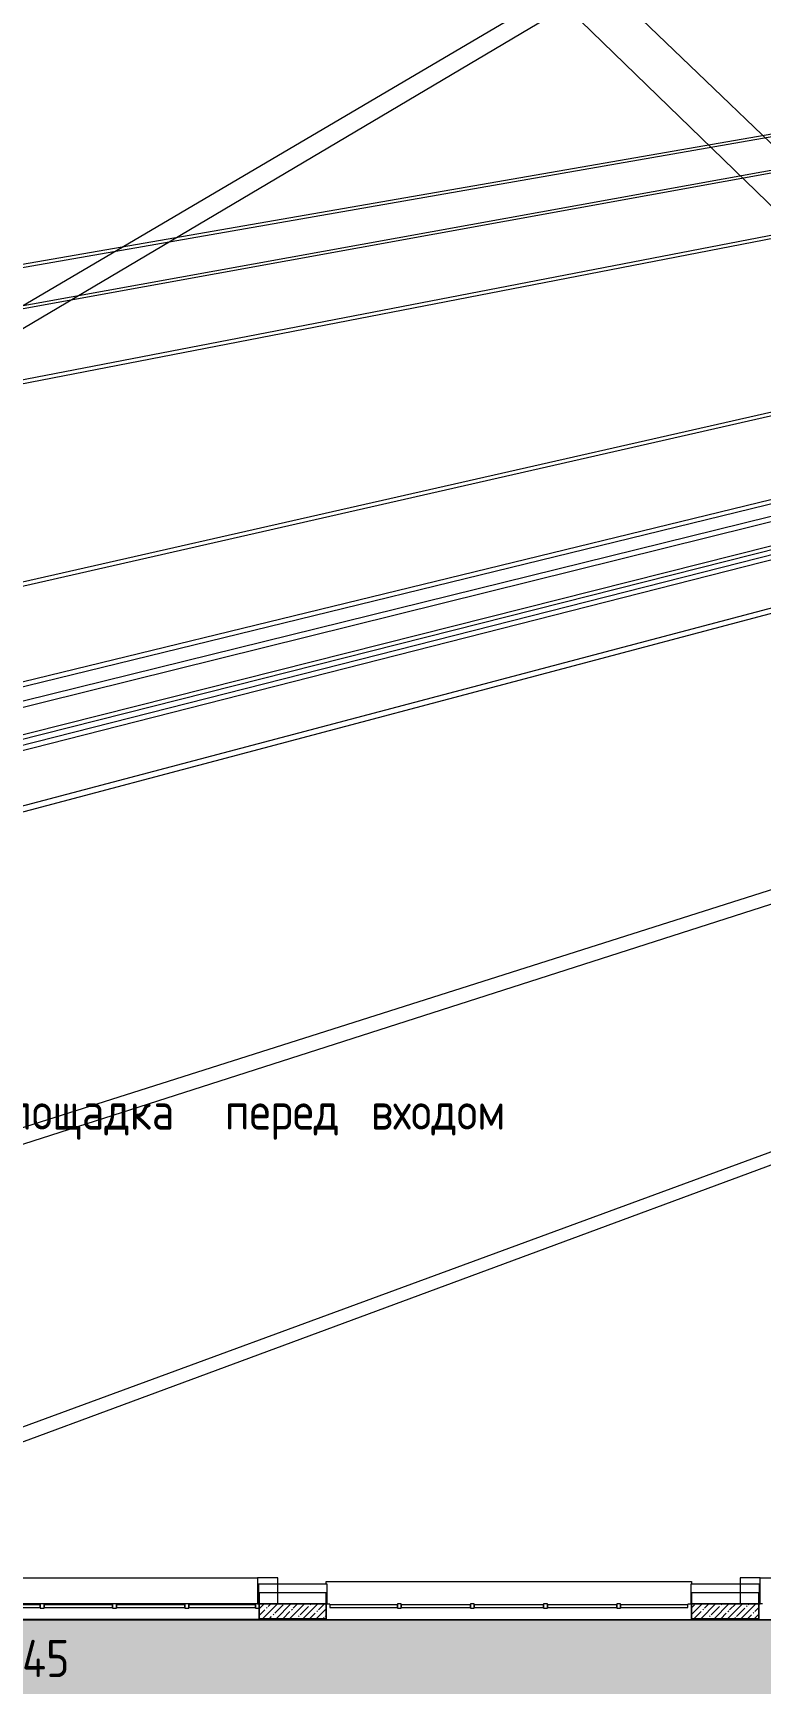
# Model space of a CAD drawing. Header units: millimetres. Extents: x -500089 to 1469082, y -290736 to 166440.
# Drawn here: x 1245671 to 1255434, y -53945 to -31795 of the extents above; entities that cross this region are included whole.
import ezdxf

# ---------------------------------------------------------------- set-up
doc = ezdxf.new("R2010")
doc.units = ezdxf.units.MM
for name, color, linetype, lineweight in [('Аннотация', 7, 'Continuous', 0), ('Витраж', 7, 'Continuous', 0), ('Марки', 7, 'Continuous', 9), ('Несущие колонны', 7, 'Continuous', 0), ('Обобщенные модели', 7, 'Continuous', 0), ('Панели витража', 7, 'Continuous', 0), ('Стены наружные', 7, 'Continuous', 0), ('Стены отделка', 7, 'Continuous', 0), ('экспертиза ДУ пояснения', 6, 'Continuous', 0), ('экспертиза условные обозначения', 1, 'Continuous', 0)]:
    doc.layers.add(name, color=color, linetype=linetype, lineweight=lineweight)
doc.styles.add('GOST Common_1', font='', dxfattribs={"width": 0.9, "height": 700})
doc.styles.add('GOST Common_4', font='', dxfattribs={"width": 0.9, "height": 500})
doc.styles.get('GOST Common_1').set_extended_font_data('GOST Common')
doc.styles.get('GOST Common_4').set_extended_font_data('GOST Common')

# ---------------------------------------------------------------- blocks, each defined once
blk = doc.blocks.new('Наличник окна - Наличник окна Желтый-2907492-З Этаж 01')
at = {"layer": 'Обобщенные модели', "lineweight": 18}
for p, q in [((143570, 21050), (143300, 21050)), ((143300, 21050), (143300, 20700)), ((143570, 20700), (143570, 21050)), ((148650, 21050), (148380, 21050)), ((148380, 21050), (148380, 20700)), ((148650, 20700), (148650, 21050)), ((143550, 20700), (143570, 20700)), ((148380, 20700), (148650, 20700))]:
    blk.add_line(p, q, dxfattribs=at)
at = {"layer": 'Обобщенные модели'}
for p, q in [((143570, 21050), (148380, 21050)), ((143600, 20700), (143570, 20700))]:
    blk.add_line(p, q, dxfattribs=at)
blk = doc.blocks.new('Наличник окна - Наличник окна Желтый-V421-З Этаж 01')
at = {"layer": 'Обобщенные модели', "lineweight": 18}
for p, q in [((132020, 21050), (131750, 21050)), ((131750, 21050), (131750, 20700)), ((132020, 20700), (132020, 21050)), ((137100, 21050), (136830, 21050)), ((136830, 21050), (136830, 20700)), ((137100, 20700), (137100, 21050)), ((132000, 20700), (132020, 20700)), ((136830, 20700), (136850, 20700))]:
    blk.add_line(p, q, dxfattribs=at)
at = {"layer": 'Обобщенные модели'}
for p, q in [((132020, 21050), (136830, 21050)), ((132945, 20700), (132020, 20700)), ((133915, 20700), (132995, 20700)), ((134885, 20700), (133965, 20700)), ((135855, 20700), (134935, 20700)), ((136800, 20700), (135905, 20700))]:
    blk.add_line(p, q, dxfattribs=at)
blk = doc.blocks.new('Системная панель - RANDOM Навесная панель фасада Цвет Красный-V422-З Этаж 01')
at = {"layer": 'Панели витража', "lineweight": 18}
for p, q in [((-450, 0), (-460, 0)), ((-460, 0), (-460, -264)), ((460, 0), (450, 0)), ((460, -264), (460, 0)), ((-460, -264), (460, -264))]:
    blk.add_line(p, q, dxfattribs=at)
blk = doc.blocks.new('Системная панель - RANDOM Навесная панель фасада Цвет СероГолубой-V423-З Этаж 01')
at = {"layer": 'Панели витража', "lineweight": 18}
for p, q in [((-450, 0), (-460, 0)), ((-460, 0), (-460, -264)), ((460, 0), (450, 0)), ((460, -264), (460, 0)), ((-460, -264), (460, -264))]:
    blk.add_line(p, q, dxfattribs=at)
blk = doc.blocks.new('Прямоугольный импост - 30х300 мм _Отлив_ Белый-2982112-З Этаж 01')
at = {"layer": 'Витраж'}
for p, q in [((137750, 20964), (137750, 21000)), ((137750, 21000), (142650, 21000)), ((142650, 21000), (142650, 20964)), ((137760, 20700), (137800, 20700)), ((142600, 20700), (142640, 20700))]:
    blk.add_line(p, q, dxfattribs=at)
blk = doc.blocks.new('АР_СОШ_Верзилово_Фасады_rvt-2-З Этаж 01')
at = {"lineweight": 9}
for name in ['Наличник окна - Наличник окна Желтый-V421-З Этаж 01', 'Наличник окна - Наличник окна Желтый-2907492-З Этаж 01', 'Прямоугольный импост - 30х300 мм _Отлив_ Белый-2982112-З Этаж 01']:
    blk.add_blockref(name, (0, 0), dxfattribs=at)
at = {"lineweight": 9, "rotation": 180}
for name, p in [('Системная панель - RANDOM Навесная панель фасада Цвет СероГолубой-V423-З Этаж 01', (137300, 20700)), ('Системная панель - RANDOM Навесная панель фасада Цвет Красный-V422-З Этаж 01', (143100, 20700))]:
    blk.add_blockref(name, p, dxfattribs=at)
blk = doc.blocks.new('ADSK_КолоннаЖБ_Прямоугольная - 200x900 мм-V311-З Этаж 01')
at = {"layer": 'Несущие колонны'}
h = blk.add_hatch(dxfattribs=at)
h.set_pattern_fill('FP_98', color=256, style=0, pattern_type=2)
h.set_pattern_definition([(45, (-143100, -20600), (-89.80256, 89.80256), []), (45, (-143010.2, -20600), (-89.80256, 89.80256), [158.75, -31.75, 13.411, -18.339])])
h.paths.add_polyline_path([(-450, -100), (450, -100), (450, 100), (-450, 100)], flags=0)
at = {"layer": 'Несущие колонны', "lineweight": 18}
for p, q in [((-450, -100), (-450, 100)), ((-450, 100), (450, 100)), ((450, 100), (-450, 100)), ((-450, 100), (-450, -100)), ((450, 100), (450, -100)), ((450, -100), (450, 100)), ((450, -100), (-450, -100)), ((-450, -100), (450, -100))]:
    blk.add_line(p, q, dxfattribs=at)
blk = doc.blocks.new('ADSK_КолоннаЖБ_Прямоугольная - 200x900 мм-V315-З Этаж 01')
at = {"layer": 'Несущие колонны'}
h = blk.add_hatch(dxfattribs=at)
h.set_pattern_fill('FP_102', color=256, style=0, pattern_type=2)
h.set_pattern_definition([(45, (-137300, -20600), (-89.80256, 89.80256), []), (45, (-137210.2, -20600), (-89.80256, 89.80256), [158.75, -31.75, 13.411, -18.339])])
h.paths.add_polyline_path([(450, -100), (450, 100), (-450, 100), (-450, -100)], flags=0)
at = {"layer": 'Несущие колонны', "lineweight": 18}
for p, q in [((-450, -100), (-450, 100)), ((-450, 100), (450, 100)), ((450, 100), (-450, 100)), ((-450, 100), (-450, -100)), ((450, 100), (450, -100)), ((450, -100), (450, 100)), ((450, -100), (-450, -100)), ((-450, -100), (450, -100))]:
    blk.add_line(p, q, dxfattribs=at)
blk = doc.blocks.new('Прямоугольный импост - 50х60 мм Серый _ОКНО_-3743028-З Этаж 01')
at = {"layer": 'Витраж', "lineweight": 18}
for p, q in [((-50, 30), (0, 30)), ((-50, -30), (-50, 30)), ((0, -30), (-50, -30))]:
    blk.add_line(p, q, dxfattribs=at)
blk = doc.blocks.new('Системная панель - ASVP_Cтеклопакет Двухкамерный_36 мм-3742882-З Этаж 01')
at = {"layer": 'Панели витража', "lineweight": 18}
for p, q in [((452.5, 18), (-452.5, 18)), ((-452.5, 18), (-452.5, -18)), ((452.5, -18), (452.5, 18)), ((-452.5, -18), (452.5, -18))]:
    blk.add_line(p, q, dxfattribs=at)
blk = doc.blocks.new('Системная панель - ASVP_Cтеклопакет Двухкамерный_36 мм-3742883-З Этаж 01')
at = {"layer": 'Панели витража', "lineweight": 18}
for p, q in [((465, 18), (-465, 18)), ((-465, 18), (-465, -18)), ((465, -18), (465, 18)), ((-465, -18), (465, -18))]:
    blk.add_line(p, q, dxfattribs=at)
blk = doc.blocks.new('Прямоугольный импост - 50х60 мм Серый _ОКНО_-3743027-З Этаж 01')
at = {"layer": 'Витраж', "lineweight": 18}
for p, q in [((-25, 30), (25, 30)), ((-25, -30), (-25, 30)), ((25, 30), (25, -30)), ((25, -30), (-25, -30))]:
    blk.add_line(p, q, dxfattribs=at)
blk = doc.blocks.new('Системная панель - ASVP_Cтеклопакет Двухкамерный_36 мм-3742821-З Этаж 01')
at = {"layer": 'Панели витража', "lineweight": 18}
for p, q in [((460, 18), (-460, 18)), ((-460, 18), (-460, -18)), ((460, -18), (460, 18)), ((-460, -18), (460, -18))]:
    blk.add_line(p, q, dxfattribs=at)
blk = doc.blocks.new('Системная панель - ASVP_Cтеклопакет Двухкамерный_36 мм-3742820-З Этаж 01')
at = {"layer": 'Панели витража', "lineweight": 18}
for p, q in [((447.5, 18), (-447.5, 18)), ((-447.5, 18), (-447.5, -18)), ((447.5, -18), (447.5, 18)), ((-447.5, -18), (447.5, -18))]:
    blk.add_line(p, q, dxfattribs=at)

msp = doc.modelspace()

# ---------------------------------------------------------------- hatches: boundary and pattern name
at = {"layer": 'экспертиза условные обозначения'}
h = msp.add_hatch(dxfattribs=at)
h.set_pattern_fill('GRASS', color=3, scale=24)
h.set_pattern_definition([(90, (1077209.23, -303341.8), (-431.0523, 431.0523), [114.3, -747.8046]), (45, (1077209.2, -303341.8), (-431.0523, 431.0523), [114.3, -495.3]), (135, (1077209.2, -303341.8), (-431.0523, -431.0523), [114.3, -495.3])])
h.paths.add_polyline_path([(1243073.585, -53070.488), (1268673.585, -53090.488), (1268673.585, -15390.488), (1274683.585, -15390.488), (1274683.585, -53090.488), (1278233.585, -53090.488), (1278233.585, -53320.488), (1278453.585, -53320.488), (1278453.585, -56870.488), (1278233.585, -56870.488), (1278233.585, -57100.488), (1243573.585, -57100.488), (1243573.585, -55400.488), (1243073.585, -55400.488)])

# ---------------------------------------------------------------- linework, layer by layer
at = {"layer": 'Стены наружные'}
msp.add_line((1260253.585, -53090.488), (1243073.585, -53090.488), dxfattribs=at)
at = {"layer": 'Стены отделка'}
for p, q in [((1249603.585, -52720.488), (1248703.585, -52720.488)), ((1248703.585, -52720.488), (1248703.585, -52870.488)), ((1249603.585, -52870.488), (1249603.585, -52720.488)), ((1255403.585, -52720.488), (1254503.585, -52720.488)), ((1254503.585, -52720.488), (1254503.585, -52870.488)), ((1255403.585, -52870.488), (1255403.585, -52720.488))]:
    msp.add_line(p, q, dxfattribs=at)
at = {"layer": 'экспертиза ДУ пояснения'}
for p, q in [((1195835.256, -64723.635), (1326541.241, 12257.695)), ((1326541.241, 12257.695), (1196759.059, -64675.551)), ((1117280.953, -58661.833), (1326068.788, -20876.663)), ((1117843.141, -68145.077), (1326068.788, -20876.663)), ((1326068.788, -20876.663), (1118204.756, -58613.748)), ((1326068.788, -20876.663), (1118766.945, -68096.993)), ((1125772.111, -69675.881), (1326068.788, -20876.663)), ((1326068.788, -20876.663), (1126695.914, -69627.797)), ((1127770.685, -55398.635), (1326068.788, -20876.663)), ((1326068.788, -20876.663), (1128694.488, -55350.551)), ((1132054.517, -70189.594), (1326068.788, -20876.663)), ((1326068.788, -20876.663), (1132978.32, -70141.509)), ((1140697.261, -69872.225), (1326068.788, -20876.663)), ((1141545.255, -56548.635), (1326068.788, -20876.663)), ((1326068.788, -20876.663), (1141621.064, -69824.14)), ((1326068.788, -20876.663), (1142469.058, -56500.551)), ((1163113.27, -61096.664), (1326068.788, -20876.663)), ((1326068.788, -20876.663), (1164037.073, -61048.58)), ((1237104.001, -49158.635), (1326068.788, -20876.663)), ((1326068.788, -20876.663), (1238027.804, -49110.551))]:
    msp.add_line(p, q, dxfattribs=at)
at = {"layer": 'экспертиза ДУ пояснения', "elevation": 0}
for points in [[(1181121.762, 38102.252), (1264778.06, -43044.918)], [(1265651.886, -42942.85), (1181121.762, 38102.252)], [(1326068.788, -20876.663), (1154765.126, -64125.446)], [(1155638.952, -64023.379), (1326068.788, -20876.663)], [(1326068.788, -20876.663), (1234095.126, -54705.446)], [(1234968.952, -54603.379), (1326068.788, -20876.663)]]:
    msp.add_lwpolyline(points, dxfattribs=at)
at = {"layer": 'экспертиза условные обозначения', "color": 3}
msp.add_lwpolyline([(1243073.585, -53070.488), (1268673.585, -53090.488), (1268673.585, -15390.488), (1274683.585, -15390.488), (1274683.585, -53090.488), (1278233.585, -53090.488), (1278233.585, -53320.488), (1278453.585, -53320.488), (1278453.585, -56870.488), (1278233.585, -56870.488), (1278233.585, -57100.488), (1243573.585, -57100.488), (1243573.585, -55400.488), (1243073.585, -55400.488), (1243073.585, -53070.488)], dxfattribs=at)

# ---------------------------------------------------------------- block references
msp.add_blockref('АР_СОШ_Верзилово_Фасады_rvt-2-З Этаж 01', (1111853.585, -73570.488))
at = {"layer": 'Витраж', "extrusion": (0, 0, -1), "rotation": 180}
for name, p in [('Прямоугольный импост - 50х60 мм Серый _ОКНО_-3743027-З Этаж 01', (-1245793.585, -52900.488)), ('Прямоугольный импост - 50х60 мм Серый _ОКНО_-3743027-З Этаж 01', (-1246763.585, -52900.488)), ('Прямоугольный импост - 50х60 мм Серый _ОКНО_-3743027-З Этаж 01', (-1247733.585, -52900.488)), ('Прямоугольный импост - 50х60 мм Серый _ОКНО_-3743028-З Этаж 01', (-1248703.585, -52900.488)), ('Прямоугольный импост - 50х60 мм Серый _ОКНО_-3743027-З Этаж 01', (-1250583.585, -52900.488)), ('Прямоугольный импост - 50х60 мм Серый _ОКНО_-3743027-З Этаж 01', (-1251563.585, -52900.488)), ('Прямоугольный импост - 50х60 мм Серый _ОКНО_-3743027-З Этаж 01', (-1252543.585, -52900.488)), ('Прямоугольный импост - 50х60 мм Серый _ОКНО_-3743027-З Этаж 01', (-1253523.585, -52900.488))]:
    msp.add_blockref(name, p, dxfattribs=at)
at = {"layer": 'Несущие колонны'}
for name, p in [('ADSK_КолоннаЖБ_Прямоугольная - 200x900 мм-V315-З Этаж 01', (1249153.585, -52970.488)), ('ADSK_КолоннаЖБ_Прямоугольная - 200x900 мм-V311-З Этаж 01', (1254953.585, -52970.488))]:
    msp.add_blockref(name, p, dxfattribs=at)
at = {"layer": 'Панели витража'}
for name, p in [('Системная панель - ASVP_Cтеклопакет Двухкамерный_36 мм-3742821-З Этаж 01', (1245308.585, -52900.488)), ('Системная панель - ASVP_Cтеклопакет Двухкамерный_36 мм-3742821-З Этаж 01', (1246278.585, -52900.488)), ('Системная панель - ASVP_Cтеклопакет Двухкамерный_36 мм-3742821-З Этаж 01', (1247248.585, -52900.488)), ('Системная панель - ASVP_Cтеклопакет Двухкамерный_36 мм-3742820-З Этаж 01', (1248206.085, -52900.488)), ('Системная панель - ASVP_Cтеклопакет Двухкамерный_36 мм-3742882-З Этаж 01', (1250106.085, -52900.488)), ('Системная панель - ASVP_Cтеклопакет Двухкамерный_36 мм-3742883-З Этаж 01', (1251073.585, -52900.488)), ('Системная панель - ASVP_Cтеклопакет Двухкамерный_36 мм-3742883-З Этаж 01', (1252053.585, -52900.488)), ('Системная панель - ASVP_Cтеклопакет Двухкамерный_36 мм-3742883-З Этаж 01', (1253033.585, -52900.488)), ('Системная панель - ASVP_Cтеклопакет Двухкамерный_36 мм-3742882-З Этаж 01', (1254001.085, -52900.488))]:
    msp.add_blockref(name, p, dxfattribs=at)

# ---------------------------------------------------------------- texts
at = {"layer": 'Аннотация', "char_height": 500, "attachment_point": 1, "style": 'GOST Common_4'}
for s, insert, width in [('Площадка', (1244948.46, -46007.884), 3783.965), ('перед', (1248242.522, -46007.884), 2164.55625), ('входом', (1250200.439, -46007.884), 2645.56875)]:
    msp.add_mtext(s, dxfattribs=dict(at, insert=insert, width=width))
at = {"layer": 'Марки', "insert": (1244804.842, -53353.191), "char_height": 500, "width": 1558.4805, "attachment_point": 1, "style": 'GOST Common_1'}
msp.add_mtext('EI 45', dxfattribs=at)

doc.saveas('drawing.dxf')
